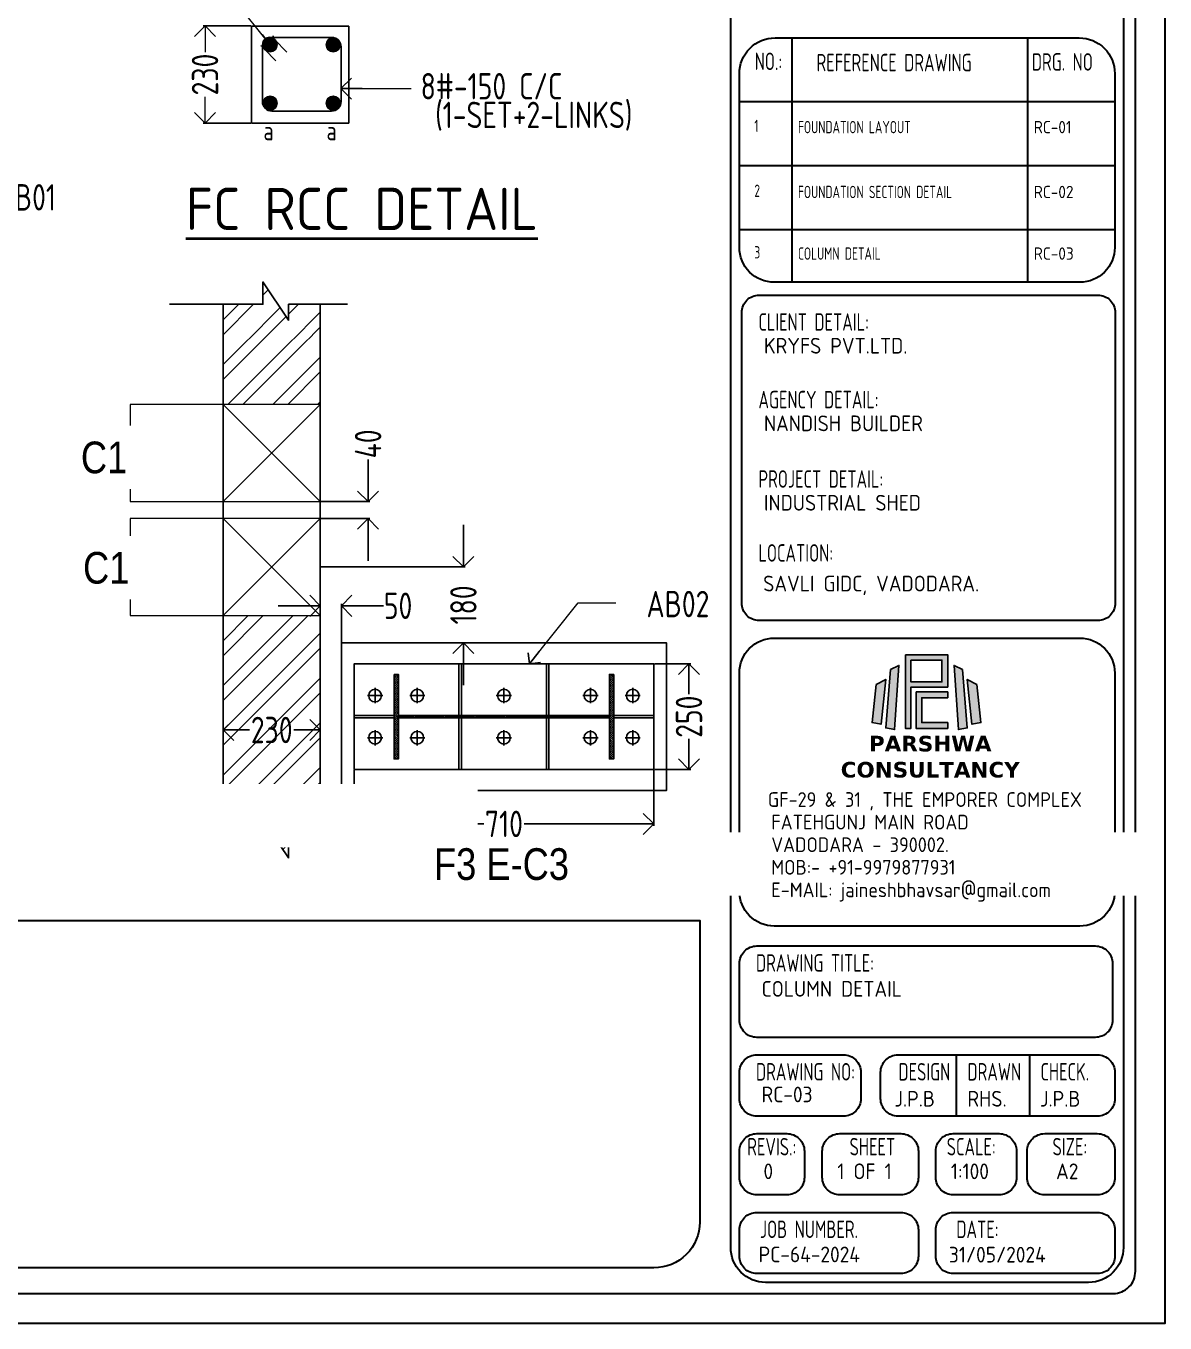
# Model space of a CAD drawing. Header units: inches. Extents: x -605 to 2991212, y -2872845 to 0.
# Drawn here: x 2473580 to 2484371, y -2638036 to -2625745 of the extents above; entities that cross this region are included whole.
import ezdxf

# ---------------------------------------------------------------- set-up
doc = ezdxf.new("R2010")
doc.units = ezdxf.units.IN
doc.header["$LTSCALE"] = 600
doc.header["$MEASUREMENT"] = 0
doc.layers.add('lintel', color=2, linetype='Continuous')
for name, color, linetype, lineweight in [('PV_TEXT_ROMANS', 7, 'Continuous', 0), ('rDIMension', 1, 'Continuous', 18), ('rRCC 2', 40, 'Continuous', 15), ('rREINF 1', 1, 'Continuous', 25), ('rREINF 2', 4, 'Continuous', 25), ('rSHEET', 2, 'Continuous', 30), ('rTEXT 5', 6, 'Continuous', 40)]:
    doc.layers.add(name, color=color, linetype=linetype, lineweight=lineweight)
doc.styles.add('DIM', font='geniso.shx', dxfattribs={"width": 0.85})
doc.styles.add('J.P', font='ARIALN.TTF')
doc.styles.get("Standard").update_dxf_attribs({"font": 'arial.ttf'})
doc.styles.add('TEXT3', font='geniso.shx')
doc.styles.add('TEXT3 0.75NA', font='geniso.shx', dxfattribs={"width": 0.75})
doc.styles.add('TEXT5', font='geniso.shx')
doc.dimstyles.new('ST-150', dxfattribs={"dimscale": 75, "dimtxt": 3, "dimasz": 2, "dimexe": 0.18, "dimexo": 0.0625, "dimgap": 0.2, "dimtad": 0, "dimdec": 0, "dimlfac": 2, "dimzin": 0, "dimdsep": 46, "dimtxsty": 'DIM', "dimblk": 'OPEN90', "dimcen": 0.09, "dimclrd": 256, "dimclrt": 7, "dimadec": 0, "dimazin": 0, "dimtfac": 1, "dimtdec": 0, "dimtofl": 0, "dimtmove": 0, "dimatfit": 3, "dimldrblk": 'OPEN90', "dimfxl": 1, "dimtolj": 1, "dimtzin": 0, "dimlwd": -1, "dimarcsym": 0})
doc.dimstyles.new('ST-25', dxfattribs={"dimscale": 100, "dimtxt": 2.5, "dimasz": 2, "dimexe": 0.18, "dimexo": 0.0625, "dimgap": 0.2, "dimtad": 0, "dimdec": 0, "dimlfac": 0.25, "dimzin": 0, "dimdsep": 46, "dimtxsty": 'DIM', "dimblk": 'OPEN90', "dimcen": 0.09, "dimclrd": 256, "dimclrt": 7, "dimadec": 0, "dimazin": 0, "dimtfac": 1, "dimtdec": 0, "dimtofl": 0, "dimtmove": 0, "dimatfit": 3, "dimldrblk": 'OPEN90', "dimfxl": 1, "dimtolj": 1, "dimtzin": 0, "dimlwd": -1, "dimarcsym": 0})
doc.dimstyles.new('ST-50', dxfattribs={"dimscale": 100, "dimtxt": 2.5, "dimasz": 2, "dimexe": 0.18, "dimexo": 0.0625, "dimgap": 0.2, "dimtad": 0, "dimdec": 0, "dimlfac": 0.5, "dimzin": 0, "dimdsep": 46, "dimtxsty": 'DIM', "dimblk": 'OPEN90', "dimcen": 0.09, "dimclrd": 256, "dimclrt": 7, "dimadec": 0, "dimazin": 0, "dimtfac": 1, "dimtdec": 0, "dimtofl": 0, "dimtmove": 0, "dimatfit": 3, "dimldrblk": 'OPEN90', "dimfxl": 1, "dimtolj": 1, "dimtzin": 0, "dimlwd": -1, "dimarcsym": 0})

# ---------------------------------------------------------------- blocks, each defined once
blk = doc.blocks.new('_Open90')
at = {"color": 0, "linetype": 'ByBlock', "lineweight": -2}
for p, q in [((0, 0), (-1, 0)), ((-0.5, 0.5), (0, 0)), ((0, 0), (-0.5, -0.5))]:
    blk.add_line(p, q, dxfattribs=at)
blk = doc.blocks.new('*D1567')
at = {"layer": 'Defpoints', "color": 0, "linetype": 'ByBlock'}
for p in [(2475276, -2625745), (2475718, -2625745), (2475718, -2626665)]:
    blk.add_point(p, dxfattribs=at)
at = {"layer": 'rDIMension', "color": 0, "lineweight": -2}
for p, q in [((2475711, -2625745), (2475258, -2625745)), ((2475711, -2626665), (2475258, -2626665))]:
    blk.add_line(p, q, dxfattribs=at)
at = {"layer": 'rDIMension'}
for p, q in [((2475276, -2625945), (2475276, -2625994)), ((2475276, -2626465), (2475276, -2626417))]:
    blk.add_line(p, q, dxfattribs=at)
at = {"layer": 'rDIMension', "linetype": 'ByBlock', "xscale": 200, "yscale": 200, "zscale": 200}
for p, rotation in [((2475276, -2625745), 90), ((2475276, -2626665), 270)]:
    blk.add_blockref('_Open90', p, dxfattribs=dict(at, rotation=rotation))
at = {"layer": 'rDIMension', "color": 7, "linetype": 'ByBlock', "insert": (2475276, -2626205), "char_height": 250, "attachment_point": 5, "rotation": 90, "style": 'DIM'}
blk.add_mtext('\\A1;230', dxfattribs=at)
blk = doc.blocks.new('Q')
at = {"linetype": 'Continuous', "ltscale": 0.5}
h = blk.add_hatch(color=152, dxfattribs=at)
h.dxf.hatch_style = 1
h.paths.add_polyline_path([(9.79, 19.18), (9.79, 9.76), (10.5, 9.76), (10.5, 15.05), (15.19, 15.05), (15.19, 19.18)])
h.paths.add_polyline_path([(10.5, 18.5), (10.5, 15.72), (14.45, 15.72), (14.45, 18.5)], flags=16)
h = blk.add_hatch(color=10, dxfattribs=at)
h.dxf.hatch_style = 1
h.paths.add_polyline_path([(7.87, 17.31), (7.27, 9.83), (8.41, 9.62), (8.96, 17.82)])
h.paths.add_polyline_path([(17.1, 17.31), (17.7, 9.83), (16.56, 9.62), (16.01, 17.82)])
h = blk.add_hatch(color=152, dxfattribs=at)
h.dxf.hatch_style = 1
h.paths.add_polyline_path([(6.07, 15.37), (5.53, 10.52), (6.67, 10.29), (7.27, 16.02)])
h.paths.add_polyline_path([(18.9, 15.37), (19.44, 10.52), (18.3, 10.29), (17.7, 16.02)])
h = blk.add_hatch(color=152, dxfattribs=at)
h.dxf.hatch_style = 1
h.paths.add_polyline_path([(11.15, 14.43), (11.15, 9.76), (15.19, 9.76), (15.19, 10.52), (11.87, 10.52), (11.87, 13.69), (15.19, 13.69), (15.19, 14.43)])
at = {"color": 152, "linetype": 'Continuous'}
for points in [[(9.79, 19.18), (9.79, 9.76), (10.5, 9.76), (10.5, 15.05), (15.19, 15.05), (15.19, 19.18), (9.79, 19.18)], [(10.5, 18.5), (10.5, 15.72), (14.45, 15.72), (14.45, 18.5), (10.5, 18.5)], [(6.07, 15.37), (5.53, 10.52), (6.67, 10.29), (7.27, 16.02), (6.07, 15.37)], [(18.9, 15.37), (19.44, 10.52), (18.3, 10.29), (17.7, 16.02), (18.9, 15.37)], [(11.15, 14.43), (11.15, 9.76), (15.19, 9.76), (15.19, 10.52), (11.87, 10.52), (11.87, 13.69), (15.19, 13.69), (15.19, 14.43), (11.15, 14.43)]]:
    blk.add_lwpolyline(points, dxfattribs=at)
at = {"color": 10, "linetype": 'Continuous'}
for points in [[(7.87, 17.31), (7.27, 9.83), (8.41, 9.62), (8.96, 17.82), (7.87, 17.31)], [(17.1, 17.31), (17.7, 9.83), (16.56, 9.62), (16.01, 17.82), (17.1, 17.31)]]:
    blk.add_lwpolyline(points, dxfattribs=at)
at = {"linetype": 'Continuous', "insert": (1.32, 8.82), "char_height": 2, "attachment_point": 1}
blk.add_mtext_dynamic_manual_height_columns('\\pxqc;{\\fVerdana|b1|i0|c0|p34;\\C152;PARSHWA\\PCONSULTANCY }', width=23.282, gutter_width=1, heights=[6.3], dxfattribs=at)
blk = doc.blocks.new('*D1595')
at = {"color": 0, "linetype": 'ByBlock', "lineweight": -2}
for p, q in [((2475448, -2632410), (2475448, -2632398)), ((2476368, -2632410), (2476368, -2632398))]:
    blk.add_line(p, q, dxfattribs=at)
at = {"color": 1, "linetype": 'ByBlock'}
for p, q in [((2475648, -2632416), (2475696, -2632416)), ((2476168, -2632416), (2476119, -2632416))]:
    blk.add_line(p, q, dxfattribs=at)
at = {"layer": 'Defpoints', "color": 0, "linetype": 'ByBlock'}
for p in [(2475448, -2632416), (2476368, -2632416), (2476368, -2632416)]:
    blk.add_point(p, dxfattribs=at)
at = {"color": 1, "linetype": 'ByBlock', "xscale": 200, "yscale": 200, "zscale": 200, "rotation": 180}
blk.add_blockref('_Open90', (2475448, -2632416), dxfattribs=at)
at = {"color": 1, "linetype": 'ByBlock', "xscale": 200, "yscale": 200, "zscale": 200}
blk.add_blockref('_Open90', (2476368, -2632416), dxfattribs=at)
at = {"color": 7, "linetype": 'ByBlock', "insert": (2475908, -2632416), "char_height": 250, "attachment_point": 5, "style": 'DIM'}
blk.add_mtext('\\A1;230', dxfattribs=at)
blk = doc.blocks.new('*D1596')
at = {"color": 1, "linetype": 'ByBlock'}
for p, q in [((2477724, -2630671), (2477724, -2630471)), ((2477724, -2631790), (2477724, -2631990))]:
    blk.add_line(p, q, dxfattribs=at)
at = {"color": 0, "linetype": 'ByBlock', "lineweight": -2}
for p, q in [((2476374, -2630871), (2477742, -2630871)), ((2476574, -2631590), (2477742, -2631590))]:
    blk.add_line(p, q, dxfattribs=at)
at = {"layer": 'Defpoints', "color": 0, "linetype": 'ByBlock'}
for p in [(2476368, -2630871), (2476568, -2631590), (2477724, -2631590)]:
    blk.add_point(p, dxfattribs=at)
at = {"color": 1, "linetype": 'ByBlock', "xscale": 200, "yscale": 200, "zscale": 200}
for p, rotation in [((2477724, -2630871), 270), ((2477724, -2631590), 90)]:
    blk.add_blockref('_Open90', p, dxfattribs=dict(at, rotation=rotation))
at = {"color": 7, "linetype": 'ByBlock', "insert": (2477724, -2631231), "char_height": 250, "attachment_point": 5, "rotation": 90, "style": 'DIM'}
blk.add_mtext('\\A1;180', dxfattribs=at)
blk = doc.blocks.new('*D1597')
at = {"color": 1, "linetype": 'ByBlock'}
for p, q in [((2476168, -2631239), (2475968, -2631239)), ((2476768, -2631239), (2476968, -2631239))]:
    blk.add_line(p, q, dxfattribs=at)
at = {"color": 0, "linetype": 'ByBlock', "lineweight": -2}
for p, q in [((2476368, -2631630), (2476368, -2631221)), ((2476568, -2631583), (2476568, -2631221))]:
    blk.add_line(p, q, dxfattribs=at)
at = {"layer": 'Defpoints', "color": 0, "linetype": 'ByBlock'}
for p in [(2476568, -2631239), (2476368, -2631636), (2476568, -2631590)]:
    blk.add_point(p, dxfattribs=at)
at = {"color": 1, "linetype": 'ByBlock', "xscale": 200, "yscale": 200, "zscale": 200}
blk.add_blockref('_Open90', (2476368, -2631239), dxfattribs=at)
at = {"color": 1, "linetype": 'ByBlock', "xscale": 200, "yscale": 200, "zscale": 200, "rotation": 180}
blk.add_blockref('_Open90', (2476568, -2631239), dxfattribs=at)
at = {"color": 7, "linetype": 'ByBlock', "insert": (2477105, -2631239), "char_height": 250, "attachment_point": 5, "style": 'DIM'}
blk.add_mtext('\\A1;50', dxfattribs=at)
blk = doc.blocks.new('*D1598')
at = {"color": 0, "linetype": 'ByBlock', "lineweight": -2}
for p, q in [((2476688, -2632796), (2476688, -2633324)), ((2479528, -2632796), (2479528, -2633324))]:
    blk.add_line(p, q, dxfattribs=at)
at = {"color": 1, "linetype": 'ByBlock'}
for p, q in [((2476888, -2633306), (2477918, -2633306)), ((2479328, -2633306), (2478298, -2633306))]:
    blk.add_line(p, q, dxfattribs=at)
at = {"layer": 'Defpoints', "color": 0, "linetype": 'ByBlock'}
for p in [(2476688, -2632790), (2479528, -2632790), (2479528, -2633306)]:
    blk.add_point(p, dxfattribs=at)
at = {"color": 1, "linetype": 'ByBlock', "xscale": 200, "yscale": 200, "zscale": 200, "rotation": 180}
blk.add_blockref('_Open90', (2476688, -2633306), dxfattribs=at)
at = {"color": 1, "linetype": 'ByBlock', "xscale": 200, "yscale": 200, "zscale": 200}
blk.add_blockref('_Open90', (2479528, -2633306), dxfattribs=at)
at = {"color": 7, "linetype": 'ByBlock', "insert": (2478108, -2633306), "char_height": 250, "attachment_point": 5, "style": 'DIM'}
blk.add_mtext('\\A1;710', dxfattribs=at)
blk = doc.blocks.new('*D1599')
at = {"color": 0, "linetype": 'ByBlock', "lineweight": -2}
for p, q in [((2479534, -2631790), (2479879, -2631790)), ((2479534, -2632790), (2479879, -2632790))]:
    blk.add_line(p, q, dxfattribs=at)
at = {"color": 1, "linetype": 'ByBlock'}
for p, q in [((2479861, -2631990), (2479861, -2632078)), ((2479861, -2632590), (2479861, -2632501))]:
    blk.add_line(p, q, dxfattribs=at)
at = {"layer": 'Defpoints', "color": 0, "linetype": 'ByBlock'}
for p in [(2479528, -2631790), (2479861, -2631790), (2479528, -2632790)]:
    blk.add_point(p, dxfattribs=at)
at = {"color": 1, "linetype": 'ByBlock', "xscale": 200, "yscale": 200, "zscale": 200}
for p, rotation in [((2479861, -2631790), 90), ((2479861, -2632790), 270)]:
    blk.add_blockref('_Open90', p, dxfattribs=dict(at, rotation=rotation))
at = {"color": 7, "linetype": 'ByBlock', "insert": (2479861, -2632290), "char_height": 250, "attachment_point": 5, "rotation": 90, "style": 'DIM'}
blk.add_mtext('\\A1;250', dxfattribs=at)
blk = doc.blocks.new('TJYT')
at = {"color": 1}
for points in [[(2361075.7, 115849.4), (2361111.7, 115849.4)], [(2361093.7, 115867.4), (2361093.7, 115831.4)]]:
    blk.add_lwpolyline(points, dxfattribs=at)
blk.add_circle((2361093.7, 115849.4), 15)
blk = doc.blocks.new('FGRTYT')
h = blk.add_hatch()
h.set_pattern_fill('ANSI31', color=256, angle=180, style=0)
h.set_pattern_definition([(225, (196603.9496, 188610.3968), (2.2450640303, -2.2450640303), [])])
h.paths.add_polyline_path([(2360605, 116119.3), (2360605, 115619.3), (2360600, 115619.3), (2360600, 116119.3)])
h.paths.add_polyline_path([(2360502.5, 115609.3), (2360702.5, 115609.3), (2360702.5, 115619.3), (2360502.5, 115619.3)])
h.paths.add_polyline_path([(2360502.5, 116129.3), (2360702.5, 116129.3), (2360702.5, 116119.3), (2360502.5, 116119.3)])
at = {"color": 3}
blk.add_lwpolyline([(2360727.5, 116224.3), (2360727.5, 115514.3), (2360477.5, 115514.3), (2360477.5, 116224.3)], close=True, dxfattribs=at)
at = {"color": 5}
for points in [[(2360605.5, 116129.3), (2360605.5, 116224.3), (2360599.5, 116224.3), (2360599.5, 116129.3)], [(2360600, 115969.9), (2360477.5, 115969.9), (2360477.5, 115975.9), (2360600, 115975.9)], [(2360605, 115969.9), (2360727.5, 115969.9), (2360727.5, 115975.9), (2360605, 115975.9)], [(2360600, 115768.6), (2360477.5, 115768.6), (2360477.5, 115762.6), (2360600, 115762.6)], [(2360605, 115768.6), (2360727.5, 115768.6), (2360727.5, 115762.6), (2360605, 115762.6)], [(2360605.5, 115609.3), (2360605.5, 115514.3), (2360599.5, 115514.3), (2360599.5, 115609.3)]]:
    blk.add_lwpolyline(points, close=True, dxfattribs=at)
at = {"color": 6}
for points in [[(2360502.5, 116129.3), (2360702.5, 116129.3), (2360702.5, 116119.3), (2360502.5, 116119.3)], [(2360605, 116119.3), (2360605, 115619.3), (2360600, 115619.3), (2360600, 116119.3)], [(2360502.5, 115609.3), (2360702.5, 115609.3), (2360702.5, 115619.3), (2360502.5, 115619.3)]]:
    blk.add_lwpolyline(points, close=True, dxfattribs=at)
for p in [(-541.2, 324.9), (-441.2, 324.9), (-541.2, 224.9), (-441.2, 224.9), (-541.2, 19.9), (-441.2, 19.9)]:
    blk.add_blockref('TJYT', p)
at = {"xscale": -1, "rotation": 180}
for p in [(-541.2, 231513.6), (-541.2, 231513.6), (-441.2, 231513.6), (-441.2, 231513.6), (-541.2, 231413.6), (-441.2, 231413.6)]:
    blk.add_blockref('TJYT', p, dxfattribs=at)
blk = doc.blocks.new('*D1549')
at = {"color": 1, "linetype": 'ByBlock'}
for p, q in [((2476821, -2630052), (2476821, -2629852)), ((2476821, -2630612), (2476821, -2630812))]:
    blk.add_line(p, q, dxfattribs=at)
at = {"color": 0, "linetype": 'ByBlock', "lineweight": -2}
for p, q in [((2476374, -2630252), (2476839, -2630252)), ((2476374, -2630412), (2476839, -2630412))]:
    blk.add_line(p, q, dxfattribs=at)
at = {"layer": 'Defpoints', "color": 0, "linetype": 'ByBlock'}
for p in [(2476368, -2630252), (2476368, -2630412), (2476821, -2630412)]:
    blk.add_point(p, dxfattribs=at)
at = {"color": 1, "linetype": 'ByBlock', "xscale": 200, "yscale": 200, "zscale": 200}
for p, rotation in [((2476821, -2630252), 270), ((2476821, -2630412), 90)]:
    blk.add_blockref('_Open90', p, dxfattribs=dict(at, rotation=rotation))
at = {"color": 7, "linetype": 'ByBlock', "insert": (2476821, -2629705), "char_height": 250, "attachment_point": 5, "rotation": 90, "style": 'DIM'}
blk.add_mtext('\\A1;40', dxfattribs=at)

msp = doc.modelspace()

# ---------------------------------------------------------------- hatches: boundary and pattern name
at = {"layer": 'rREINF 2'}
h = msp.add_hatch(color=256, dxfattribs=at)
h.dxf.hatch_style = 1
h.paths.add_polyline_path([(2475958.6, -2625922.7, 1), (2475826.6, -2625922.7, 1)])
h = msp.add_hatch(color=256, dxfattribs=at)
h.dxf.hatch_style = 1
h.paths.add_polyline_path([(2476556.8, -2625922.7, 1), (2476424.8, -2625922.7, 1)])
h = msp.add_hatch(color=256, dxfattribs=at)
h.dxf.hatch_style = 1
h.paths.add_polyline_path([(2475958.6, -2626475.9, 1), (2475826.6, -2626475.9, 1)])
h = msp.add_hatch(color=256, dxfattribs=at)
h.dxf.hatch_style = 1
h.paths.add_polyline_path([(2476556.8, -2626475.9, 1), (2476424.8, -2626475.9, 1)])

# ---------------------------------------------------------------- linework, layer by layer
at = {"color": 3, "linetype": 'ByBlock'}
msp.add_lwpolyline([(2476567.7, -2632989.7), (2479647.7, -2632989.7), (2479647.7, -2631589.7), (2476567.7, -2631589.7)], close=True, dxfattribs=at)
at = {"layer": 'lintel', "color": 3, "linetype": 'ByBlock'}
msp.add_lwpolyline([(2476637.7, -2625745.5), (2476637.7, -2626665.5), (2475717.7, -2626665.5), (2475717.7, -2625745.5), (2476637.7, -2625745.5)], dxfattribs=at)
at = {"layer": 'rRCC 2', "color": 6}
for p, q in [((2476367.7, -2629332.1), (2475447.7, -2630252.1)), ((2476367.7, -2630252.1), (2475447.7, -2629332.1)), ((2476367.7, -2630412.1), (2475447.7, -2631332.1)), ((2476367.7, -2631332.1), (2475447.7, -2630412.1))]:
    msp.add_line(p, q, dxfattribs=at)
for points in [[(2476367.7, -2630252.1), (2476367.7, -2629332.1), (2474567.7, -2629332.1), (2474567.7, -2630252.1)], [(2476367.7, -2629332.1), (2475447.7, -2629332.1), (2475447.7, -2630252.1), (2476367.7, -2630252.1)], [(2476367.7, -2631332.1), (2476367.7, -2630412.1), (2474567.7, -2630412.1), (2474567.7, -2631332.1)], [(2476367.7, -2630412.1), (2475447.7, -2630412.1), (2475447.7, -2631332.1), (2476367.7, -2631332.1)]]:
    msp.add_lwpolyline(points, close=True, dxfattribs=at)
at = {"layer": 'rREINF 1'}
msp.add_lwpolyline([(2475910, -2626551.4), (2476475.5, -2626551.4, 0.4142136), (2476565.5, -2626461.4), (2476565.5, -2625943.8, 0.4142136), (2476475.5, -2625853.8), (2475910, -2625853.8, 0.4142136), (2475820, -2625943.8), (2475820, -2626461.4, 0.4142136)], format="xyb", close=True, dxfattribs=at)
msp.add_lwpolyline([(2476051.5, -2625994.3), (2475935.7, -2625872.7, 1), (2475840.6, -2625963.3), (2475947.4, -2626075.4)], format="xyb", dxfattribs=at)
at = {"layer": 'rREINF 2'}
for centre in [(2475892.6, -2625922.7), (2476490.8, -2625922.7), (2475892.6, -2626475.9), (2476490.8, -2626475.9)]:
    msp.add_circle(centre, 66, dxfattribs=at)
at = {"layer": 'rSHEET'}
for p, q in [((2480834.8, -2625858), (2480834.8, -2628173.5)), ((2483067.7, -2625858), (2483067.7, -2628173.5)), ((2483894.7, -2626464.4), (2480338.6, -2626464.4)), ((2483894.7, -2627070.9), (2480338.6, -2627070.9)), ((2483894.7, -2627677.3), (2480338.6, -2627677.3)), ((2482391.3, -2635494.4), (2482391.3, -2636075.2)), ((2483087.2, -2635494.4), (2483087.2, -2636075.2))]:
    msp.add_line(p, q, dxfattribs=at)
for points in [[(2480255.9, -2623331.8), (2483977.4, -2623331.8), (2483977.4, -2637319.5, -0.4142136), (2483646.6, -2637650.3), (2480586.7, -2637650.3, -0.4142136), (2480255.9, -2637319.5)], [(2483894.7, -2626195.4), (2483894.7, -2627842.7, -0.4142136), (2483563.9, -2628173.5), (2480669.4, -2628173.5, -0.4142136), (2480338.6, -2627842.7), (2480338.6, -2626195.4, -0.4142136), (2480676, -2625858), (2483557.2, -2625858, -0.4142136)], [(2483733.1, -2631379.8), (2480527.1, -2631379.8, -0.4142136), (2480361.7, -2631214.4), (2480361.7, -2628459.5, -0.4142136), (2480527.1, -2628294.1), (2483733.1, -2628294.1, -0.4142136), (2483898.5, -2628459.5), (2483898.5, -2631214.4, -0.4142136)], [(2480669.4, -2631545.2), (2483563.9, -2631545.2, -0.4142136), (2483894.7, -2631876), (2483894.7, -2633943.5, -0.4142136), (2483563.9, -2634274.3), (2480669.4, -2634274.3, -0.4142136), (2480338.6, -2633943.5), (2480338.6, -2631876, -0.4142136)], [(2455415, -2634221.3), (2479962.8, -2634221.3), (2479962.8, -2637078.9, -0.4142136), (2479529, -2637512.7), (2455848.9, -2637512.7, -0.4142136), (2455415, -2637078.9)], [(2483709.2, -2635329), (2480504, -2635329, -0.4142136), (2480338.6, -2635163.6), (2480338.6, -2634628.1, -0.4142136), (2480504, -2634462.7), (2483709.2, -2634462.7, -0.4142136), (2483874.6, -2634628.1), (2483874.6, -2635163.6, -0.4142136)], [(2481324.5, -2636075.2), (2480504, -2636075.2, -0.4142136), (2480338.6, -2635909.8), (2480338.6, -2635659.8, -0.4142136), (2480504, -2635494.4), (2481324.5, -2635494.4, -0.4142136), (2481489.9, -2635659.8), (2481489.9, -2635909.8, -0.4142136)], [(2483729.3, -2636075.2), (2481841.8, -2636075.2, -0.4142136), (2481676.4, -2635909.8), (2481676.4, -2635659.8, -0.4142136), (2481841.8, -2635494.4), (2483729.3, -2635494.4, -0.4142136), (2483894.7, -2635659.8), (2483894.7, -2635909.8, -0.4142136)], [(2480504, -2636240.6), (2480788.6, -2636240.6, -0.4142136), (2480954, -2636406), (2480954, -2636656, -0.4142136), (2480788.6, -2636821.4), (2480504, -2636821.4, -0.4142136), (2480338.6, -2636656), (2480338.6, -2636406, -0.4142136)], [(2481289.4, -2636240.6), (2481868.5, -2636240.6, -0.4142136), (2482033.9, -2636406), (2482033.9, -2636656, -0.4142136), (2481868.5, -2636821.4), (2481289.4, -2636821.4, -0.4142136), (2481124, -2636656), (2481124, -2636406, -0.4142136)], [(2482364.7, -2636240.6), (2482798.9, -2636240.6, -0.4142136), (2482964.3, -2636406), (2482964.3, -2636656, -0.4142136), (2482798.9, -2636821.4), (2482364.7, -2636821.4, -0.4142136), (2482199.3, -2636656), (2482199.3, -2636406, -0.4142136)], [(2483230.7, -2636240.6), (2483729.3, -2636240.6, -0.4142136), (2483894.7, -2636406), (2483894.7, -2636656, -0.4142136), (2483729.3, -2636821.4), (2483230.7, -2636821.4, -0.4142136), (2483065.3, -2636656), (2483065.3, -2636406, -0.4142136)], [(2481868.5, -2637567.6), (2480504, -2637567.6, -0.4142136), (2480338.6, -2637402.2), (2480338.6, -2637152.2, -0.4142136), (2480504, -2636986.8), (2481868.5, -2636986.8, -0.4142136), (2482033.9, -2637152.2), (2482033.9, -2637402.2, -0.4142136)], [(2483729.3, -2637567.6), (2482364.7, -2637567.6, -0.4142136), (2482199.3, -2637402.2), (2482199.3, -2637152.2, -0.4142136), (2482364.7, -2636986.8), (2483729.3, -2636986.8, -0.4142136), (2483894.7, -2637152.2), (2483894.7, -2637402.2, -0.4142136)]]:
    msp.add_lwpolyline(points, format="xyb", close=True, dxfattribs=at)

# ---------------------------------------------------------------- block references
at = {"xscale": 4, "yscale": 4, "zscale": 4, "rotation": 270}
msp.add_blockref('FGRTYT', (2014630.6, 6810120.3), dxfattribs=at)
at = {"linetype": 'Continuous', "xscale": 74.11533090016803, "yscale": 74.11533090016803, "zscale": 74.11533090016803}
msp.add_blockref('Q', (2481185.8, -2633124.8), dxfattribs=at)

# ---------------------------------------------------------------- texts
at = {"layer": 'PV_TEXT_ROMANS', "insert": (2464818.9, -2628263.1), "char_height": 300, "width": 12049.078, "attachment_point": 1, "style": 'J.P', "bg_fill": 2}
msp.add_mtext('\\pxqc;F3 A-C3', dxfattribs=at)
at = {"layer": 'rDIMension', "color": 7, "attachment_point": 6, "style": 'DIM'}
for s, insert, char_height in [('\\A1;8#-150 C/C ', (2478662.3, -2626315.7), 250), ('\\A1;(1-SET+2-LINKS)', (2479324.6, -2626599.9), 250), ('\\A1;a', (2475926.4, -2626738.2), 180), ('\\A1;a', (2476523.8, -2626738.2), 180)]:
    msp.add_mtext(s, dxfattribs=dict(at, insert=insert, char_height=char_height))
at = {"layer": 'rSHEET', "style": 'TEXT3 0.75NA', "width": 0.75}
for s, height, p in [('NO.:', 165.4, (2480483.5, -2626162.3)), ('REFERENCE DRAWING', 165.399, (2481069.2, -2626174.3)), ('DRG. NO', 165.4, (2483109.2, -2626168.2)), ('1', 116.9, (2480480.3, -2626750)), ('FOUNDATION LAYOUT', 116.949, (2480893.4, -2626761.8)), ('CLIENT DETAIL:', 165.399, (2480518.7, -2628632.4)), ('AGENCY DETAIL:', 165.399, (2480518.7, -2629367.6)), ('PROJECT DETAIL:', 165.399, (2480518.7, -2630120.1)), ('LOCATION:', 165.4, (2480518.7, -2630820.8)), ('DRAWING TITLE:', 165.399, (2480495.6, -2634705.9)), ('DRAWING NO:', 165.399, (2480495.6, -2635737.5)), ('DESIGN', 165.4, (2481845.5, -2635737.5)), ('DRAWN', 165.4, (2482499.1, -2635737.5)), ('CHECK.', 165.4, (2483190.7, -2635737.5)), ('REVIS.:', 165.4, (2480412.7, -2636447.3)), ('SHEET', 165.4, (2481382.4, -2636447.3)), ('SCALE:', 165.4, (2482302.5, -2636447.3)), ('SIZE:', 165.4, (2483305.2, -2636447.3)), ('JOB NUMBER.', 165.399, (2480532.9, -2637229.9)), ('DATE:', 165.4, (2482393.7, -2637229.9))]:
    msp.add_text(s, height=height, dxfattribs=at).set_placement(p)
at = {"layer": 'rSHEET'}
for s, height, style, p in [('RC-01', 116.95, 'TEXT3 0.75NA', (2483126.2, -2626761.8)), ('KRYFS PVT.LTD.', 148.859, 'TEXT3', (2480571.4, -2628849.4)), ('NANDISH BUILDER', 148.859, 'TEXT3', (2480571.4, -2629584.6)), ('INDUSTRIAL SHED', 148.859, 'TEXT3', (2480571.4, -2630337.2)), ('SAVLI GIDC, VADODARA.', 148.859, 'TEXT3', (2480564.2, -2631102.8)), ('COLUMN DETAIL', 148.859, 'TEXT3', (2480548.3, -2634943.3)), ('RC-03', 148.86, 'TEXT3', (2480548.3, -2635944)), ('J.P.B', 148.86, 'TEXT3', (2481807.2, -2635984.9)), ('RHS.', 148.86, 'TEXT3', (2482499, -2635984.9)), ('J.P.B', 148.86, 'TEXT3', (2483185.5, -2635984.9)), ('0', 148.9, 'TEXT3', (2480566.3, -2636672.4)), ('1 OF 1', 148.86, 'TEXT3', (2481266, -2636672.4)), ('1:100', 148.86, 'TEXT3', (2482342.1, -2636672.4)), ('A2', 148.86, 'TEXT3', (2483338.6, -2636672.4)), ('PC-64-2024', 148.86, 'TEXT3', (2480520.3, -2637460.1)), ('31/05/2024', 148.86, 'TEXT3', (2482323.4, -2637462.1))]:
    msp.add_text(s, height=height, dxfattribs=dict(at, style=style)).set_placement(p)
at = {"layer": 'rSHEET', "color": 2, "style": 'TEXT3 0.75NA', "width": 0.75}
for s, height, p in [('2', 116.9, (2480480.3, -2627364.5)), ('FOUNDATION SECTION DETAIL', 116.949, (2480893.4, -2627376.3))]:
    msp.add_text(s, height=height, dxfattribs=at).set_placement(p)
at = {"layer": 'rSHEET', "color": 2, "style": 'TEXT3 0.75NA'}
msp.add_text('RC-02', height=116.95, dxfattribs=at).set_placement((2483126.2, -2627376.3))
at = {"layer": 'rSHEET', "color": 1, "style": 'TEXT3 0.75NA', "width": 0.75}
for s, height, p in [('3', 116.9, (2480480.3, -2627948)), ('COLUMN DETAIL', 116.949, (2480893.4, -2627959.8))]:
    msp.add_text(s, height=height, dxfattribs=at).set_placement(p)
at = {"layer": 'rSHEET', "color": 1, "style": 'TEXT3 0.75NA'}
msp.add_text('RC-03', height=116.95, dxfattribs=at).set_placement((2483126.2, -2627959.8))
at = {"layer": 'rSHEET', "lineweight": 13, "style": 'TEXT3'}
for s, p in [('GF-29 & 31 , THE EMPORER COMPLEX', (2480608.4, -2633144.9)), ('FATEHGUNJ MAIN ROAD', (2480640.5, -2633358.8)), ('VADODARA - 390002.', (2480640.5, -2633572.7)), ('MOB:- +91-9979877931', (2480640.5, -2633786.6)), ('E-MAIL: jaineshbhavsar@gmail.com', (2480640.5, -2634000.5))]:
    msp.add_text(s, height=139.358, dxfattribs=at).set_placement(p)
at = {"layer": 'rTEXT 5', "insert": (2475094.4, -2627277.9), "char_height": 400, "attachment_point": 1, "style": 'TEXT5'}
msp.add_mtext_dynamic_manual_height_columns('{\\LFC RCC DETAIL}', width=3371.515, gutter_width=0, heights=[619], dxfattribs=at)

# ---------------------------------------------------------------- dimensions: what is measured, and where the dimension line sits
at = {"color": 1, "linetype": 'ByBlock'}
for base, p1, p2, picture, middle in [((2476820.8, -2630412.1), (2476367.7, -2630252.1), (2476367.7, -2630412.1), '*D1549', (2476820.8, -2629704.6)), ((2477723.9, -2631589.7), (2476367.7, -2630871.1), (2476567.7, -2631589.7), '*D1596', (2477723.9, -2631230.9))]:
    dim = msp.add_linear_dim(base=base, p1=p1, p2=p2, angle=90, dimstyle='ST-25', override={"dimblk": 'Open90', "dimclrd": 1}, dxfattribs=at)
    dim.commit()
    dim.dimension.update_dxf_attribs({"geometry": picture, "text_midpoint": middle, "dimtype": 160})
for base, p1, p2, picture, middle in [((2476567.7, -2631238.9), (2476367.7, -2631635.8), (2476567.7, -2631589.7), '*D1597', (2477104.6, -2631238.9)), ((2476367.7, -2632416.2), (2475447.7, -2632416.2), (2476367.7, -2632416.2), '*D1595', (2475907.7, -2632416.2))]:
    dim = msp.add_linear_dim(base=base, p1=p1, p2=p2, dimstyle='ST-25', override={"dimblk": 'Open90', "dimclrd": 1}, dxfattribs=at)
    dim.commit()
    dim.dimension.update_dxf_attribs({"geometry": picture, "text_midpoint": middle})
dim = msp.add_linear_dim(base=(2479861.4, -2631789.7), p1=(2479527.7, -2632789.7), p2=(2479527.7, -2631789.7), angle=90, dimstyle='ST-25', override={"dimblk": 'Open90', "dimclrd": 1}, dxfattribs=at)
dim.commit()
dim.dimension.update_dxf_attribs({"geometry": '*D1599', "text_midpoint": (2479861.4, -2632289.7)})
at = {"layer": 'rDIMension'}
dim = msp.add_linear_dim(base=(2475276.3, -2625745.5), p1=(2475717.7, -2626665.5), p2=(2475717.7, -2625745.5), angle=90, dimstyle='ST-25', dxfattribs=at)
dim.commit()
dim.dimension.update_dxf_attribs({"geometry": '*D1567', "text_midpoint": (2475276.3, -2626205.5)})

# ---------------------------------------------------------------- leaders
msp.add_leader([(2476564.1, -2626338.4), (2477229.5, -2626338.4)], dimstyle='ST-50', dxfattribs=at)
at = {"layer": 'rRCC 2'}
msp.add_leader([(2475910, -2625943.8), (2475521.6, -2625457.7), (2475307.1, -2625457.7)], dimstyle='ST-150', dxfattribs=at)
at = {"layer": 'rRCC 2', "annotation_type": 0, "has_hookline": 1, "hookline_direction": 0}
msp.add_leader([(2478349.5, -2631789.7), (2478809.6, -2631209.7), (2479167.9, -2631209.7)], dimstyle='ST-150', dxfattribs=at)

# ---------------------------------------------------------------- next in the draw order: hatches: boundary and pattern name
at = {"linetype": 'ByBlock', "transparency": 33554687}
h = msp.add_hatch(dxfattribs=at)
h.set_pattern_fill('ANSI32', color=8, scale=800)
h.set_pattern_definition([(45, (-2415967.1, 1784591.2), (-212.132034, 212.132034), []), (45, (-2415825.7, 1784591.2), (-212.132034, 212.132034), [])])
h.paths.add_polyline_path([(2475447.7, -2629332.1), (2476367.7, -2629332.1), (2476367.7, -2628381.6), (2476067.7, -2628381.6), (2476067.7, -2628533.6), (2475823.9, -2628170), (2475823.9, -2628381.6), (2475447.7, -2628381.6)])

# ---------------------------------------------------------------- next in the draw order: linework, layer by layer
at = {"color": 8, "linetype": 'ByBlock'}
msp.add_lwpolyline([(2474940.1, -2628381.6), (2475823.9, -2628381.6), (2475823.9, -2628170), (2476067.7, -2628533.6), (2476067.7, -2628381.6), (2476626.3, -2628381.6)], dxfattribs=at)
at = {"layer": 'rSHEET'}
msp.add_lwpolyline([(2454896, -2638035.7), (2484371, -2638035.7), (2484371, -2617194.8), (2454896, -2617194.8)], close=True, dxfattribs=at)
msp.add_lwpolyline([(2455387.2, -2637755.6), (2483879.8, -2637755.6, 0.4142136), (2484090.3, -2637545), (2484090.3, -2617685.5, 0.4142136), (2483879.8, -2617475), (2455387.2, -2617475, 0.4142136), (2455176.7, -2617685.5), (2455176.7, -2637545, 0.4142136)], format="xyb", close=True, dxfattribs=at)

# ---------------------------------------------------------------- next in the draw order: texts
at = {"layer": 'PV_TEXT_ROMANS', "char_height": 300, "attachment_point": 1, "style": 'J.P', "bg_fill": 2}
for s, insert, width in [('\\pxqc;C1', (2473854.4, -2629683.2), 930.754), ('\\pxqc;C1', (2473874.6, -2630729.1), 930.754), ('\\pxqc;F3 E-C3', (2472060.2, -2633536.6), 12049.078)]:
    msp.add_mtext(s, dxfattribs=dict(at, insert=insert, width=width))
at = {"layer": 'rDIMension', "color": 7, "char_height": 250, "attachment_point": 4, "style": 'DIM', "bg_fill": 2}
for s, insert in [('\\pxqc;AB01', (2473303.4, -2627368.8)), ('\\pxqc;AB02', (2479458.9, -2631222.7))]:
    msp.add_mtext(s, dxfattribs=dict(at, insert=insert))

# ---------------------------------------------------------------- next in the draw order: hatches: boundary and pattern name
at = {"linetype": 'ByBlock', "transparency": 33554687}
h = msp.add_hatch(dxfattribs=at)
h.set_pattern_fill('ANSI32', color=8, scale=800)
h.set_pattern_definition([(45, (-2415967.1, 1783671.2), (-212.132034, 212.132034), []), (45, (-2415825.7, 1783671.2), (-212.132034, 212.132034), [])])
h.paths.add_polyline_path([(2475447.7, -2631332.1), (2476367.7, -2631332.1), (2476367.7, -2633476.5), (2476067.7, -2633476.5), (2476067.7, -2633628.5), (2475823.9, -2633264.9), (2475823.9, -2633476.5), (2475447.7, -2633476.5)])

# ---------------------------------------------------------------- next in the draw order: linework, layer by layer
at = {"color": 8, "linetype": 'ByBlock'}
for points in [[(2475447.7, -2628381.6), (2475447.7, -2633476.5)], [(2476367.7, -2628381.6), (2476367.7, -2633476.5)], [(2474940.1, -2633476.5), (2475823.9, -2633476.5), (2475823.9, -2633264.9), (2476067.7, -2633628.5), (2476067.7, -2633476.5), (2476626.3, -2633476.5)]]:
    msp.add_lwpolyline(points, dxfattribs=at)

# ---------------------------------------------------------------- next in the draw order: dimensions: what is measured, and where the dimension line sits
at = {"color": 1, "linetype": 'ByBlock'}
dim = msp.add_linear_dim(base=(2479527.7, -2633306.2), p1=(2476687.7, -2632789.7), p2=(2479527.7, -2632789.7), dimstyle='ST-25', override={"dimblk": 'Open90', "dimclrd": 1}, dxfattribs=at)
dim.commit()
dim.dimension.update_dxf_attribs({"geometry": '*D1598', "text_midpoint": (2478107.7, -2633306.2)})

# ---------------------------------------------------------------- next in the draw order: texts
at = {"layer": 'PV_TEXT_ROMANS', "insert": (2465659.9, -2633076.8), "char_height": 300, "width": 12049.078, "attachment_point": 1, "style": 'J.P', "bg_fill": 2}
msp.add_mtext('\\pxqc;F3 D-C3', dxfattribs=at)

doc.saveas('drawing.dxf')
